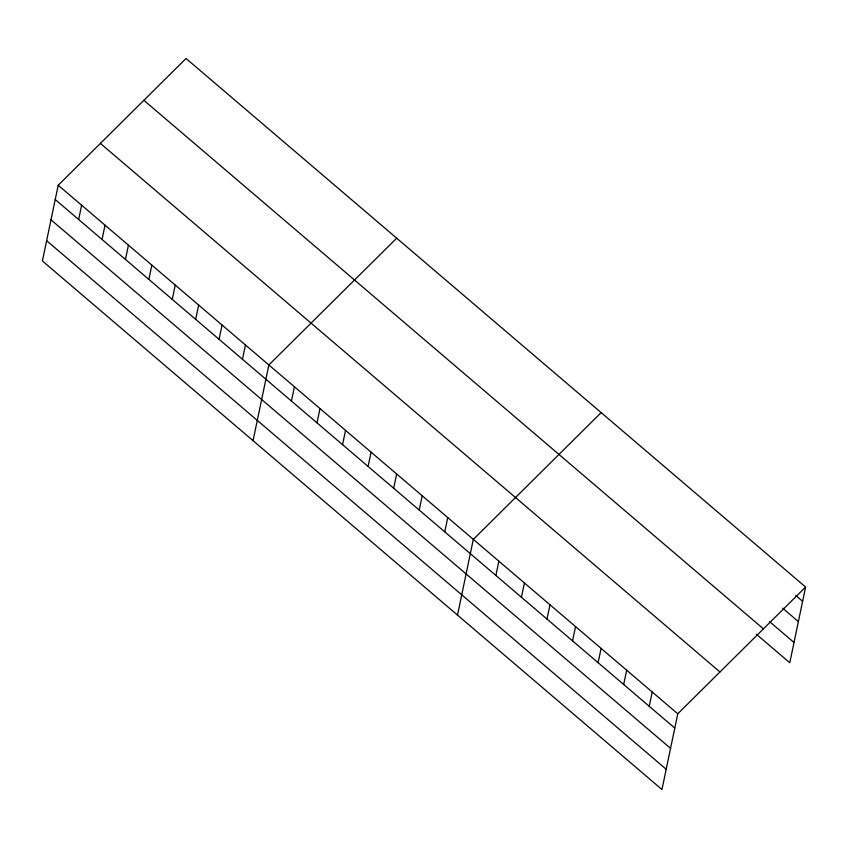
<?xml version="1.0" encoding="UTF-8"?>
<svg xmlns="http://www.w3.org/2000/svg" width="848" height="848" viewBox="0 0 848 848"><rect width="100%" height="100%" fill="white"/><g stroke="black" fill="none" stroke-linecap="round" stroke-linejoin="round"><path stroke-width="1.27" d="M58.215 185.246L42.4 260.961L661.959 789.52L677.775 713.804L805.6 587.039L186.041 58.48L58.215 185.246L677.775 713.804M78.641 219.505L81.62 205.216M102.046 239.475L105.025 225.186M125.451 259.446L128.43 245.146M148.856 279.405L151.845 265.117M172.261 299.376L175.25 285.087M195.665 319.346L198.655 305.057M219.07 339.317L222.059 325.017M242.475 359.276L245.464 344.988M253.054 440.674L268.869 364.958L396.694 238.193M291.436 401.051L294.426 386.762M316.993 422.855L319.982 408.566M342.55 444.659L345.539 430.371M368.106 466.464L371.095 452.164M393.663 488.257L396.652 473.968M419.219 510.061L422.209 495.773M444.776 531.866L447.765 517.577M457.507 615.097L473.322 539.381L601.147 412.616M495.889 575.474L498.878 561.185M521.446 597.278L524.435 582.989M547.002 619.082L549.992 604.794M572.559 640.887L575.548 626.587M598.116 662.691L601.105 648.391M623.672 684.484L626.661 670.196M649.229 706.289L652.218 692M805.6 587.039L789.785 662.754L756.363 634.24M795.731 595.455L802.611 601.327M782.651 608.175L798.381 621.595M769.443 621.52L794.014 642.477M143.863 100.308L763.423 628.866M100.403 143.418L719.963 671.966M55.237 199.534L674.785 728.093M50.997 219.812L670.556 748.36M46.64 240.694L666.189 769.253"/></g></svg>
